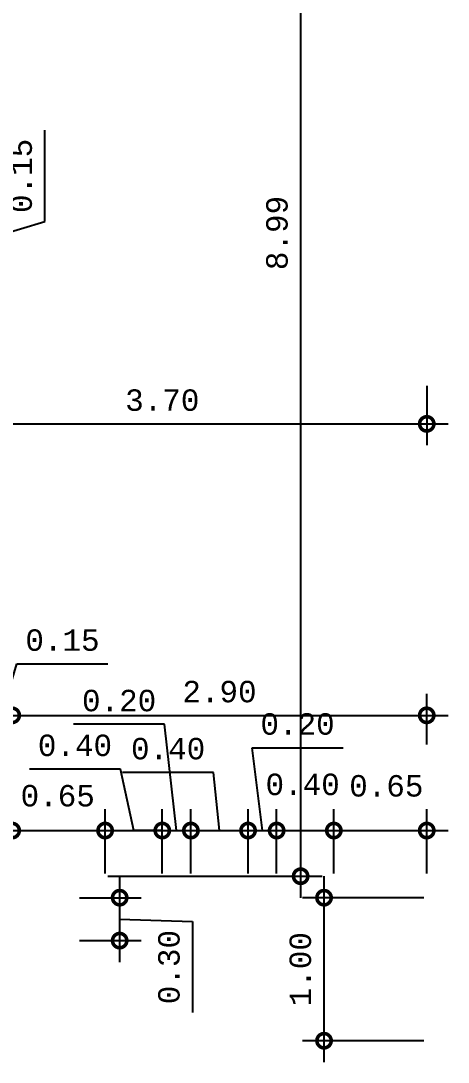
# Model space of a CAD drawing. Header units: inches. Extents: x -9 to 337, y -247 to 209.
# Drawn here: x 33.98 to 36.97, y 8.18 to 15.46 of the extents above; entities that cross this region are included whole.
import ezdxf

# ---------------------------------------------------------------- set-up
doc = ezdxf.new("R2010")
doc.units = ezdxf.units.IN
doc.header["$MEASUREMENT"] = 0
doc.header["$PDMODE"] = 34
doc.styles.add('MONOTXT4', font='monotxt4.shx')
doc.dimstyles.new('E100', dxfattribs={"dimtxt": 0.15, "dimasz": 0.2, "dimexe": 0.15, "dimexo": 0.02, "dimgap": 0.09, "dimtad": 1, "dimzin": 0, "dimdsep": 46, "dimtxsty": 'MONOTXT4', "dimblk": 'DOTSMALL', "dimcen": 0.01, "dimdle": 0.15, "dimclrd": 1, "dimclre": 1, "dimclrt": 2, "dimadec": 0, "dimazin": 0, "dimtfac": 1, "dimtofl": 0, "dimtmove": 1, "dimatfit": 1, "dimldrblk": 'OPEN90', "dimfxl": 1, "dimtolj": 1, "dimtzin": 0, "dimarcsym": 0})

# ---------------------------------------------------------------- blocks, each defined once
blk = doc.blocks.new('_DotSmall')
at = {"color": 0, "linetype": 'ByBlock', "const_width": 0.5}
blk.add_lwpolyline([(-0.0625, 0, 1), (0.0625, 0, 1)], format="xyb", close=True, dxfattribs=at)
blk = doc.blocks.new('*D103')
at = {"color": 1, "lineweight": -2, "transparency": 16777216}
for p, q in [((34.1479, 14.058), (34.1479, 14.6952)), ((33.6379, 13.98), (33.6379, 14.18)), ((33.6379, 13.905), (34.1479, 14.058)), ((33.139, 13.98), (33.7879, 13.98)), ((33.6379, 13.98), (33.6379, 13.83)), ((33.139, 13.83), (33.7879, 13.83)), ((33.6379, 13.83), (33.6379, 13.63))]:
    blk.add_line(p, q, dxfattribs=at)
at = {"layer": 'DEFPOINTS', "color": 0, "transparency": 16777216}
for p in [(33.119, 13.98), (33.119, 13.83), (33.6379, 13.83)]:
    blk.add_point(p, dxfattribs=at)
at = {"color": 1, "lineweight": -2, "transparency": 16777216, "xscale": 0.2, "yscale": 0.2, "zscale": 0.2}
for p, rotation in [((33.6379, 13.98), 270), ((33.6379, 13.83), 90)]:
    blk.add_blockref('_DotSmall', p, dxfattribs=dict(at, rotation=rotation))
at = {"color": 2, "transparency": 16777216, "insert": (33.9829, 14.3766), "char_height": 0.15, "attachment_point": 5, "rotation": 90, "style": 'MONOTXT4'}
blk.add_mtext('\\A1;0.15', dxfattribs=at)
blk = doc.blocks.new('_Open90')
at = {"color": 0, "linetype": 'ByBlock', "lineweight": -2}
for p, q in [((-0.5, 0.5), (0, 0)), ((0, 0), (-1, 0)), ((0, 0), (-0.5, -0.5))]:
    blk.add_line(p, q, dxfattribs=at)
blk = doc.blocks.new('*D115')
at = {"color": 1, "lineweight": -2, "transparency": 16777216}
for p, q in [((36.1006, 8.18), (36.1006, 9.48)), ((36.799, 9.33), (35.9506, 9.33)), ((36.799, 8.33), (35.9506, 8.33))]:
    blk.add_line(p, q, dxfattribs=at)
at = {"layer": 'DEFPOINTS', "color": 0, "transparency": 16777216}
for p in [(36.1006, 9.33), (36.819, 9.33), (36.819, 8.33)]:
    blk.add_point(p, dxfattribs=at)
at = {"color": 1, "lineweight": -2, "transparency": 16777216, "xscale": 0.2, "yscale": 0.2, "zscale": 0.2}
for p, rotation in [((36.1006, 9.33), 90), ((36.1006, 8.33), 270)]:
    blk.add_blockref('_DotSmall', p, dxfattribs=dict(at, rotation=rotation))
at = {"color": 2, "transparency": 16777216, "insert": (35.9356, 8.83), "char_height": 0.15, "attachment_point": 5, "rotation": 90, "style": 'MONOTXT4'}
blk.add_mtext('\\A1;1.00', dxfattribs=at)
blk = doc.blocks.new('*D116')
at = {"color": 1, "lineweight": -2, "transparency": 16777216}
for p, q in [((34.6708, 9.48), (34.6708, 8.88)), ((34.389, 9.33), (34.8208, 9.33)), ((34.6708, 9.18), (35.1814, 9.1633)), ((35.1814, 9.1633), (35.1814, 8.5262)), ((34.389, 9.03), (34.8208, 9.03))]:
    blk.add_line(p, q, dxfattribs=at)
at = {"layer": 'DEFPOINTS', "color": 0, "transparency": 16777216}
for p in [(34.369, 9.33), (34.369, 9.03), (34.6708, 9.03)]:
    blk.add_point(p, dxfattribs=at)
at = {"color": 1, "lineweight": -2, "transparency": 16777216, "xscale": 0.2, "yscale": 0.2, "zscale": 0.2}
for p, rotation in [((34.6708, 9.33), 90), ((34.6708, 9.03), 270)]:
    blk.add_blockref('_DotSmall', p, dxfattribs=dict(at, rotation=rotation))
at = {"color": 2, "transparency": 16777216, "insert": (35.0164, 8.8448), "char_height": 0.15, "attachment_point": 5, "rotation": 90, "style": 'MONOTXT4'}
blk.add_mtext('\\A1;0.30', dxfattribs=at)
blk = doc.blocks.new('*D130')
at = {"color": 1, "lineweight": -2, "transparency": 16777216}
for p, q in [((33.119, 13.61), (33.119, 12.4929)), ((36.819, 12.9083), (36.819, 12.4929)), ((32.969, 12.6429), (36.969, 12.6429))]:
    blk.add_line(p, q, dxfattribs=at)
at = {"layer": 'DEFPOINTS', "color": 0, "transparency": 16777216}
for p in [(33.119, 13.63), (36.819, 12.9283), (36.819, 12.6429)]:
    blk.add_point(p, dxfattribs=at)
at = {"color": 1, "lineweight": -2, "transparency": 16777216, "xscale": 0.2, "yscale": 0.2, "zscale": 0.2, "rotation": 180}
blk.add_blockref('_DotSmall', (33.119, 12.6429), dxfattribs=at)
at = {"color": 1, "lineweight": -2, "transparency": 16777216, "xscale": 0.2, "yscale": 0.2, "zscale": 0.2}
blk.add_blockref('_DotSmall', (36.819, 12.6429), dxfattribs=at)
at = {"color": 2, "transparency": 16777216, "insert": (34.969, 12.8079), "char_height": 0.15, "attachment_point": 5, "style": 'MONOTXT4'}
blk.add_mtext('\\A1;3.70', dxfattribs=at)
blk = doc.blocks.new('*D134')
at = {"color": 1, "lineweight": -2, "transparency": 16777216}
for p, q in [((33.844, 10.605), (33.952, 10.965)), ((33.952, 10.965), (34.5892, 10.965)), ((33.769, 10.15), (33.769, 10.755)), ((33.919, 10.15), (33.919, 10.755)), ((33.769, 10.605), (33.569, 10.605)), ((33.769, 10.605), (33.919, 10.605)), ((33.919, 10.605), (34.119, 10.605))]:
    blk.add_line(p, q, dxfattribs=at)
at = {"layer": 'DEFPOINTS', "color": 0, "transparency": 16777216}
for p in [(33.919, 10.605), (33.769, 10.13), (33.919, 10.13)]:
    blk.add_point(p, dxfattribs=at)
at = {"color": 1, "lineweight": -2, "transparency": 16777216, "xscale": 0.2, "yscale": 0.2, "zscale": 0.2}
blk.add_blockref('_DotSmall', (33.769, 10.605), dxfattribs=at)
at = {"color": 1, "lineweight": -2, "transparency": 16777216, "xscale": 0.2, "yscale": 0.2, "zscale": 0.2, "rotation": 180}
blk.add_blockref('_DotSmall', (33.919, 10.605), dxfattribs=at)
at = {"color": 2, "transparency": 16777216, "insert": (34.2706, 11.13), "char_height": 0.15, "attachment_point": 5, "style": 'MONOTXT4'}
blk.add_mtext('\\A1;0.15', dxfattribs=at)
blk = doc.blocks.new('*D135')
at = {"color": 1, "lineweight": -2, "transparency": 16777216}
for p, q in [((33.919, 10.15), (33.919, 10.755)), ((36.819, 10.4), (36.819, 10.755)), ((33.769, 10.605), (36.969, 10.605))]:
    blk.add_line(p, q, dxfattribs=at)
at = {"layer": 'DEFPOINTS', "color": 0, "transparency": 16777216}
for p in [(36.819, 10.605), (36.819, 10.38), (33.919, 10.13)]:
    blk.add_point(p, dxfattribs=at)
at = {"color": 1, "lineweight": -2, "transparency": 16777216, "xscale": 0.2, "yscale": 0.2, "zscale": 0.2, "rotation": 180}
blk.add_blockref('_DotSmall', (33.919, 10.605), dxfattribs=at)
at = {"color": 1, "lineweight": -2, "transparency": 16777216, "xscale": 0.2, "yscale": 0.2, "zscale": 0.2}
blk.add_blockref('_DotSmall', (36.819, 10.605), dxfattribs=at)
at = {"color": 2, "transparency": 16777216, "insert": (35.369, 10.77), "char_height": 0.15, "attachment_point": 5, "style": 'MONOTXT4'}
blk.add_mtext('\\A1;2.90', dxfattribs=at)
blk = doc.blocks.new('*D136')
at = {"color": 1, "lineweight": -2, "transparency": 16777216}
for p, q in [((33.919, 9.5), (33.919, 9.9495)), ((34.569, 9.5), (34.569, 9.9495)), ((33.769, 9.7995), (34.719, 9.7995))]:
    blk.add_line(p, q, dxfattribs=at)
at = {"layer": 'DEFPOINTS', "color": 0, "transparency": 16777216}
for p in [(34.569, 9.7995), (33.919, 9.48), (34.569, 9.48)]:
    blk.add_point(p, dxfattribs=at)
at = {"color": 1, "lineweight": -2, "transparency": 16777216, "xscale": 0.2, "yscale": 0.2, "zscale": 0.2, "rotation": 180}
blk.add_blockref('_DotSmall', (33.919, 9.7995), dxfattribs=at)
at = {"color": 1, "lineweight": -2, "transparency": 16777216, "xscale": 0.2, "yscale": 0.2, "zscale": 0.2}
blk.add_blockref('_DotSmall', (34.569, 9.7995), dxfattribs=at)
at = {"color": 2, "transparency": 16777216, "insert": (34.2375, 10.042), "char_height": 0.15, "attachment_point": 5, "style": 'MONOTXT4'}
blk.add_mtext('\\A1;0.65', dxfattribs=at)
blk = doc.blocks.new('*D137')
at = {"color": 1, "lineweight": -2, "transparency": 16777216}
for p, q in [((34.6767, 10.2292), (34.0396, 10.2292)), ((34.769, 9.7995), (34.6767, 10.2292)), ((34.569, 9.5), (34.569, 9.9495)), ((34.969, 9.5), (34.969, 9.9495)), ((34.419, 9.7995), (35.119, 9.7995))]:
    blk.add_line(p, q, dxfattribs=at)
at = {"layer": 'DEFPOINTS', "color": 0, "transparency": 16777216}
for p in [(34.969, 9.7995), (34.569, 9.48), (34.969, 9.48)]:
    blk.add_point(p, dxfattribs=at)
at = {"color": 1, "lineweight": -2, "transparency": 16777216, "xscale": 0.2, "yscale": 0.2, "zscale": 0.2, "rotation": 180}
blk.add_blockref('_DotSmall', (34.569, 9.7995), dxfattribs=at)
at = {"color": 1, "lineweight": -2, "transparency": 16777216, "xscale": 0.2, "yscale": 0.2, "zscale": 0.2}
blk.add_blockref('_DotSmall', (34.969, 9.7995), dxfattribs=at)
at = {"color": 2, "transparency": 16777216, "insert": (34.3581, 10.3942), "char_height": 0.15, "attachment_point": 5, "style": 'MONOTXT4'}
blk.add_mtext('\\A1;0.40', dxfattribs=at)
blk = doc.blocks.new('*D138')
at = {"color": 1, "lineweight": -2, "transparency": 16777216}
for p, q in [((34.9853, 10.5423), (34.3482, 10.5423)), ((35.069, 9.7995), (34.9853, 10.5423)), ((34.969, 9.5), (34.969, 9.9495)), ((35.169, 9.5), (35.169, 9.9495)), ((34.969, 9.7995), (34.769, 9.7995)), ((34.969, 9.7995), (35.169, 9.7995)), ((35.169, 9.7995), (35.369, 9.7995))]:
    blk.add_line(p, q, dxfattribs=at)
at = {"layer": 'DEFPOINTS', "color": 0, "transparency": 16777216}
for p in [(35.169, 9.7995), (34.969, 9.48), (35.169, 9.48)]:
    blk.add_point(p, dxfattribs=at)
at = {"color": 1, "lineweight": -2, "transparency": 16777216, "xscale": 0.2, "yscale": 0.2, "zscale": 0.2}
blk.add_blockref('_DotSmall', (34.969, 9.7995), dxfattribs=at)
at = {"color": 1, "lineweight": -2, "transparency": 16777216, "xscale": 0.2, "yscale": 0.2, "zscale": 0.2, "rotation": 180}
blk.add_blockref('_DotSmall', (35.169, 9.7995), dxfattribs=at)
at = {"color": 2, "transparency": 16777216, "insert": (34.6668, 10.7073), "char_height": 0.15, "attachment_point": 5, "style": 'MONOTXT4'}
blk.add_mtext('\\A1;0.20', dxfattribs=at)
blk = doc.blocks.new('*D139')
at = {"color": 1, "lineweight": -2, "transparency": 16777216}
for p, q in [((35.3284, 10.2062), (34.6912, 10.2062)), ((35.369, 9.7995), (35.3284, 10.2062)), ((35.169, 9.5), (35.169, 9.9495)), ((35.569, 9.5), (35.569, 9.9495)), ((35.019, 9.7995), (35.719, 9.7995))]:
    blk.add_line(p, q, dxfattribs=at)
at = {"layer": 'DEFPOINTS', "color": 0, "transparency": 16777216}
for p in [(35.569, 9.7995), (35.169, 9.48), (35.569, 9.48)]:
    blk.add_point(p, dxfattribs=at)
at = {"color": 1, "lineweight": -2, "transparency": 16777216, "xscale": 0.2, "yscale": 0.2, "zscale": 0.2, "rotation": 180}
blk.add_blockref('_DotSmall', (35.169, 9.7995), dxfattribs=at)
at = {"color": 1, "lineweight": -2, "transparency": 16777216, "xscale": 0.2, "yscale": 0.2, "zscale": 0.2}
blk.add_blockref('_DotSmall', (35.569, 9.7995), dxfattribs=at)
at = {"color": 2, "transparency": 16777216, "insert": (35.0098, 10.3712), "char_height": 0.15, "attachment_point": 5, "style": 'MONOTXT4'}
blk.add_mtext('\\A1;0.40', dxfattribs=at)
blk = doc.blocks.new('*D140')
at = {"color": 1, "lineweight": -2, "transparency": 16777216}
for p, q in [((35.669, 9.7995), (35.5966, 10.3787)), ((35.5966, 10.3787), (36.2337, 10.3787)), ((35.569, 9.5), (35.569, 9.9495)), ((35.769, 9.5), (35.769, 9.9495)), ((35.419, 9.7995), (35.919, 9.7995))]:
    blk.add_line(p, q, dxfattribs=at)
at = {"layer": 'DEFPOINTS', "color": 0, "transparency": 16777216}
for p in [(35.769, 9.7995), (35.569, 9.48), (35.769, 9.48)]:
    blk.add_point(p, dxfattribs=at)
at = {"color": 1, "lineweight": -2, "transparency": 16777216, "xscale": 0.2, "yscale": 0.2, "zscale": 0.2, "rotation": 180}
blk.add_blockref('_DotSmall', (35.569, 9.7995), dxfattribs=at)
at = {"color": 1, "lineweight": -2, "transparency": 16777216, "xscale": 0.2, "yscale": 0.2, "zscale": 0.2}
blk.add_blockref('_DotSmall', (35.769, 9.7995), dxfattribs=at)
at = {"color": 2, "transparency": 16777216, "insert": (35.9151, 10.5437), "char_height": 0.15, "attachment_point": 5, "style": 'MONOTXT4'}
blk.add_mtext('\\A1;0.20', dxfattribs=at)
blk = doc.blocks.new('*D141')
at = {"color": 1, "lineweight": -2, "transparency": 16777216}
for p, q in [((35.769, 9.5), (35.769, 9.9495)), ((36.169, 9.5), (36.169, 9.9495)), ((35.619, 9.7995), (36.319, 9.7995))]:
    blk.add_line(p, q, dxfattribs=at)
at = {"layer": 'DEFPOINTS', "color": 0, "transparency": 16777216}
for p in [(36.169, 9.7995), (35.769, 9.48), (36.169, 9.48)]:
    blk.add_point(p, dxfattribs=at)
at = {"color": 1, "lineweight": -2, "transparency": 16777216, "xscale": 0.2, "yscale": 0.2, "zscale": 0.2, "rotation": 180}
blk.add_blockref('_DotSmall', (35.769, 9.7995), dxfattribs=at)
at = {"color": 1, "lineweight": -2, "transparency": 16777216, "xscale": 0.2, "yscale": 0.2, "zscale": 0.2}
blk.add_blockref('_DotSmall', (36.169, 9.7995), dxfattribs=at)
at = {"color": 2, "transparency": 16777216, "insert": (35.9509, 10.1211), "char_height": 0.15, "attachment_point": 5, "style": 'MONOTXT4'}
blk.add_mtext('\\A1;0.40', dxfattribs=at)
blk = doc.blocks.new('*D142')
at = {"color": 1, "lineweight": -2, "transparency": 16777216}
for p, q in [((36.169, 9.5), (36.169, 9.9495)), ((36.819, 9.5), (36.819, 9.9495)), ((36.019, 9.7995), (36.969, 9.7995))]:
    blk.add_line(p, q, dxfattribs=at)
at = {"layer": 'DEFPOINTS', "color": 0, "transparency": 16777216}
for p in [(36.819, 9.7995), (36.169, 9.48), (36.819, 9.48)]:
    blk.add_point(p, dxfattribs=at)
at = {"color": 1, "lineweight": -2, "transparency": 16777216, "xscale": 0.2, "yscale": 0.2, "zscale": 0.2, "rotation": 180}
blk.add_blockref('_DotSmall', (36.169, 9.7995), dxfattribs=at)
at = {"color": 1, "lineweight": -2, "transparency": 16777216, "xscale": 0.2, "yscale": 0.2, "zscale": 0.2}
blk.add_blockref('_DotSmall', (36.819, 9.7995), dxfattribs=at)
at = {"color": 2, "transparency": 16777216, "insert": (36.5363, 10.1111), "char_height": 0.15, "attachment_point": 5, "style": 'MONOTXT4'}
blk.add_mtext('\\A1;0.65', dxfattribs=at)
blk = doc.blocks.new('*D144')
at = {"color": 1, "lineweight": -2, "transparency": 16777216}
for p, q in [((35.937, 18.6246), (35.937, 9.33)), ((35.839, 18.4746), (36.087, 18.4746)), ((34.589, 9.48), (36.087, 9.48))]:
    blk.add_line(p, q, dxfattribs=at)
at = {"layer": 'DEFPOINTS', "color": 0, "transparency": 16777216}
for p in [(35.819, 18.4746), (34.569, 9.48), (35.937, 9.48)]:
    blk.add_point(p, dxfattribs=at)
at = {"color": 1, "lineweight": -2, "transparency": 16777216, "xscale": 0.2, "yscale": 0.2, "zscale": 0.2}
for p, rotation in [((35.937, 18.4746), 90), ((35.937, 9.48), 270)]:
    blk.add_blockref('_DotSmall', p, dxfattribs=dict(at, rotation=rotation))
at = {"color": 2, "transparency": 16777216, "insert": (35.772, 13.9773), "char_height": 0.15, "attachment_point": 5, "rotation": 90, "style": 'MONOTXT4'}
blk.add_mtext('\\A1;8.99', dxfattribs=at)

msp = doc.modelspace()

# ---------------------------------------------------------------- dimensions: what is measured, and where the dimension line sits
for base, p1, p2, picture, middle in [((35.937, 9.48), (35.819, 18.4746), (34.569, 9.48), '*D144', (35.772, 13.9773)), ((33.6379, 13.83), (33.119, 13.98), (33.119, 13.83), '*D103', (33.9829, 14.148)), ((36.1006, 9.33), (36.819, 8.33), (36.819, 9.33), '*D115', (35.9356, 8.83))]:
    dim = msp.add_linear_dim(base=base, p1=p1, p2=p2, angle=90, dimstyle='E100')
    dim.commit()
    dim.dimension.update_dxf_attribs({"geometry": picture, "text_midpoint": middle})
for base, p1, p2, picture, middle in [((36.819, 12.6429), (33.119, 13.63), (36.819, 12.9283), '*D130', (34.969, 12.8079)), ((33.919, 10.605), (33.769, 10.13), (33.919, 10.13), '*D134', (34.042, 11.13)), ((36.819, 10.605), (33.919, 10.13), (36.819, 10.38), '*D135', (35.369, 10.77))]:
    dim = msp.add_linear_dim(base=base, p1=p1, p2=p2, dimstyle='E100')
    dim.commit()
    dim.dimension.update_dxf_attribs({"geometry": picture, "text_midpoint": middle})
for base, p1, p2, picture, middle in [((35.169, 9.7995), (34.969, 9.48), (35.169, 9.48), '*D138', (34.8953, 10.5423)), ((35.769, 9.7995), (35.569, 9.48), (35.769, 9.48), '*D140', (35.6866, 10.3787)), ((34.969, 9.7995), (34.569, 9.48), (34.969, 9.48), '*D137', (34.5867, 10.2292)), ((35.569, 9.7995), (35.169, 9.48), (35.569, 9.48), '*D139', (35.2384, 10.2062)), ((36.169, 9.7995), (35.769, 9.48), (36.169, 9.48), '*D141', (35.9509, 9.9561)), ((36.819, 9.7995), (36.169, 9.48), (36.819, 9.48), '*D142', (36.5363, 9.9461)), ((34.569, 9.7995), (33.919, 9.48), (34.569, 9.48), '*D136', (34.2375, 9.877))]:
    dim = msp.add_linear_dim(base=base, p1=p1, p2=p2, dimstyle='E100')
    dim.commit()
    dim.dimension.update_dxf_attribs({"geometry": picture, "text_midpoint": middle, "dimtype": 160})
dim = msp.add_linear_dim(base=(34.6708, 9.03), p1=(34.369, 9.33), p2=(34.369, 9.03), angle=90, dimstyle='E100')
dim.commit()
dim.dimension.update_dxf_attribs({"geometry": '*D116', "text_midpoint": (35.1814, 9.0733), "dimtype": 160})

doc.saveas('drawing.dxf')
